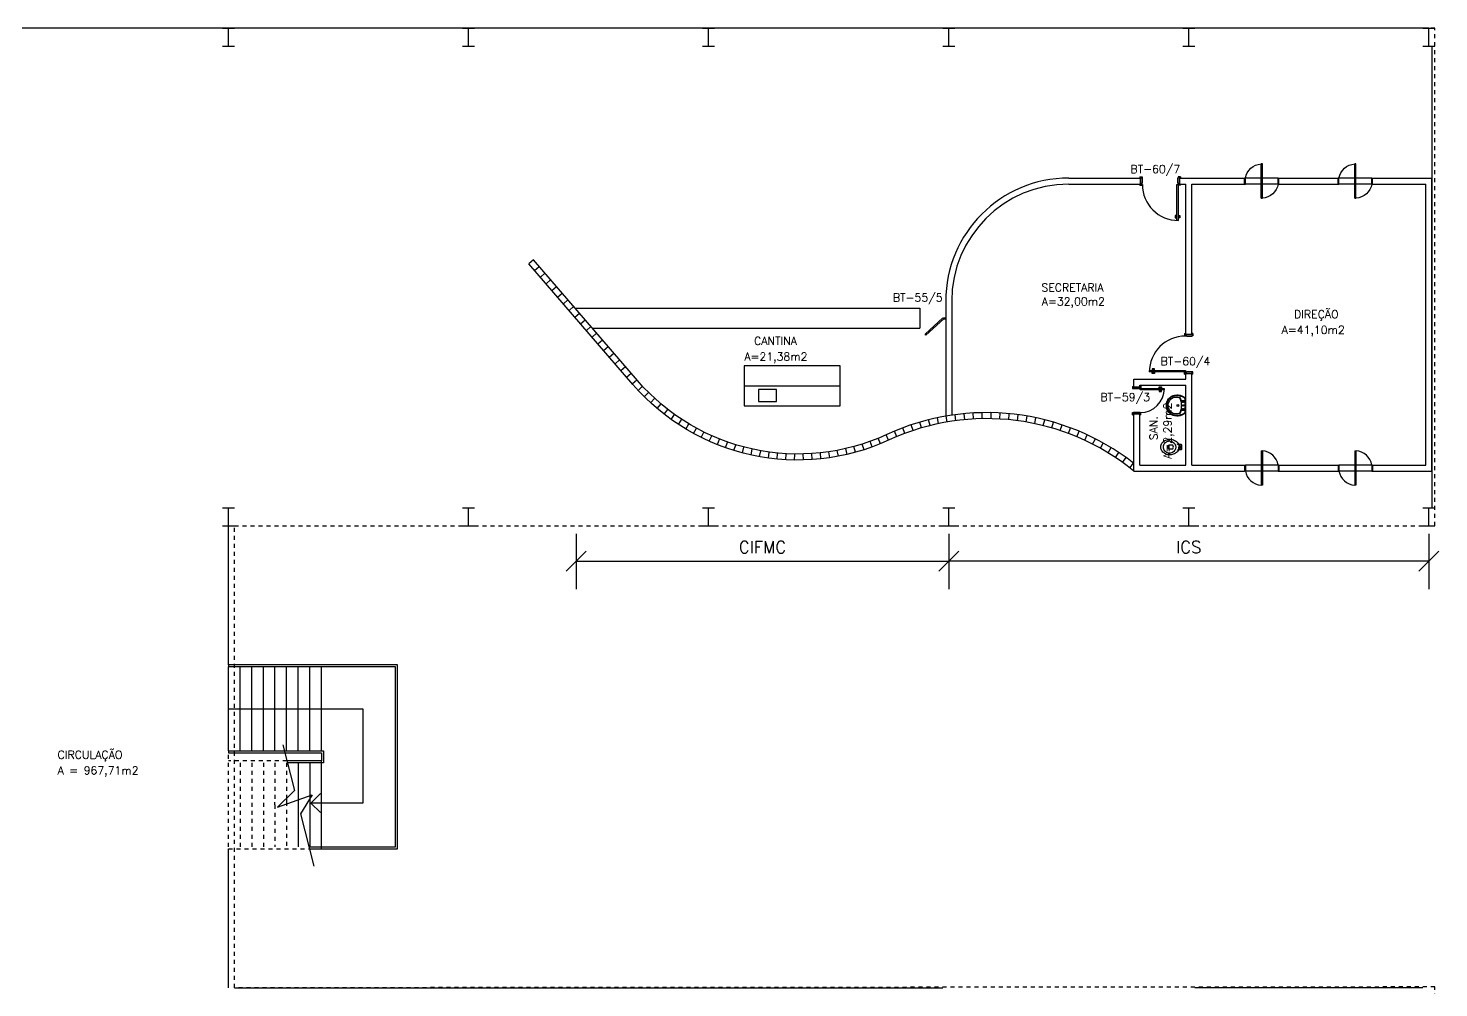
# Model space of a CAD drawing. Extents: x -33.4 to 46.7, y 3.2 to 48.6.
# Drawn here: x 11.4 to 46.65, y 17.24 to 41.24 of the extents above; entities that cross this region are included whole.
import ezdxf

# ---------------------------------------------------------------- set-up
doc = ezdxf.new("R2010")
doc.units = 0
doc.header["$LTSCALE"] = 0.01
doc.header["$MEASUREMENT"] = 0
doc.header["$PDMODE"] = 34
doc.linetypes.add('DASHED', pattern=[0.75, 0.5, -0.25])
doc.linetypes.add('HIDDEN', pattern=[0.375, 0.25, -0.125])
doc.layers.get('0').update_dxf_attribs({"linetype": 'CONTINUOUS'})
doc.layers.get('Defpoints').update_dxf_attribs({"linetype": 'CONTINUOUS'})
for name, color, linetype in [('1', 1, 'CONTINUOUS'), ('2', 2, 'CONTINUOUS'), ('3', 2, 'CONTINUOUS'), ('ALV', 2, 'CONTINUOUS'), ('AREA', 2, 'CONTINUOUS'), ('ENDEREÇO_NOVO', 2, 'CONTINUOUS'), ('ESTR', 9, 'CONTINUOUS'), ('JANELA', 1, 'CONTINUOUS'), ('MOB-WC', 2, 'CONTINUOUS'), ('PISO', 1, 'CONTINUOUS'), ('PORTA', 2, 'CONTINUOUS'), ('PROJ', 1, 'HIDDEN')]:
    doc.layers.add(name, color=color, linetype=linetype)
doc.styles.add('UNB-100', font='simplex.shx', dxfattribs={"height": 0.2})
doc.styles.add('UNB1-100', font='simplex.shx', dxfattribs={"height": 0.3})
doc.dimstyles.new('1-600', dxfattribs={"dimtxt": 0.3, "dimasz": 0.5, "dimexe": 0.7, "dimexo": 0.2, "dimgap": 0.2, "dimtad": 1, "dimdec": 0, "dimzin": 4, "dimdsep": 46, "dimlunit": 6, "dimtxsty": 'UNB1-100', "dimblk": 'OBLIQUE', "dimcen": 0, "dimclrd": 2, "dimclre": 2, "dimclrt": 2, "dimadec": 0, "dimazin": 0, "dimtfac": 1, "dimtdec": 0, "dimtmove": 2, "dimatfit": 3, "dimldrblk": 'NONE', "dimfxl": 0, "dimtolj": 1, "dimtzin": 0, "dimarcsym": 0})

# ---------------------------------------------------------------- blocks, each defined once
blk = doc.blocks.new('PILAR')
at = {"layer": 'ALV'}
for p, q in [((-0.15, 0.225), (0.15, 0.225)), ((0, 0.225), (0, -0.225)), ((-0.15, -0.225), (0.15, -0.225))]:
    blk.add_line(p, q, dxfattribs=at)
blk = doc.blocks.new('PORTA-60')
for p, q in [((-7, 76), (-7, 16)), ((-4, 76), (-7, 76)), ((-4, 16), (-4, 76)), ((-70, 18), (-70, 16)), ((-70, 18), (-64.5, 18)), ((-70, 16), (-64, 16)), ((-67, 16), (-67, -1)), ((-64.5, 18), (-64.5, 16)), ((-64, 16), (-64, 12)), ((-64, 12), (-63.5, 12)), ((-63.5, 12), (-63.5, 7.5)), ((-63.5, 7.5), (-63.5, -1)), ((-7, 16), (-4, 16)), ((-4.5, 12), (-4.5, 7.5)), ((-4, 12), (-4.5, 12)), ((-4.5, 7.5), (-4.5, -1)), ((2, 16), (-4, 16)), ((-4, 16), (-4, 12)), ((-3.5, 18), (-3.5, 16)), ((2, 18), (-3.5, 18)), ((-1, 16), (-1, -1)), ((2, 18), (2, 16)), ((-69.5, -1), (-63.5, -1)), ((-69.5, -3), (-69.5, -1)), ((-69.5, -3), (-64, -3)), ((-64, -3), (-64, -1)), ((1.5, -1), (-4.5, -1)), ((-4, -3), (-4, -1)), ((1.5, -3), (-4, -3)), ((1.5, -3), (1.5, -1))]:
    blk.add_line(p, q)
for points in [[(-8.9, 69), (-8.9, 63.5), (-11.2, 63.5), (-11.2, 69)], [(-2.1, 69), (-2.1, 63.5), (0.2, 63.5), (0.2, 69)]]:
    blk.add_lwpolyline(points, close=True)
blk = doc.blocks.new('PORTA-90')
for p, q in [((-98.2, 84), (-95.9, 84)), ((-98.2, 78.5), (-98.2, 84)), ((-95.9, 78.5), (-98.2, 78.5)), ((-95.9, 84), (-95.9, 78.5)), ((-94, 1), (-94, 91)), ((-94, 91), (-91, 91)), ((-91, 91), (-91, 1)), ((-86.8, 84), (-89.1, 84)), ((-89.1, 84), (-89.1, 78.5)), ((-89.1, 78.5), (-86.8, 78.5)), ((-86.8, 78.5), (-86.8, 84)), ((-100, 3), (-100, 1)), ((-100, 3), (-94.5, 3)), ((-100, 1), (-94, 1)), ((-97, 1), (-97, -16)), ((-94.5, 3), (-94.5, 1)), ((-94, 1), (-94, -3)), ((-91, 1), (-94, 1)), ((2, 1), (-4, 1)), ((-4, 1), (-4, -3)), ((2, 3), (-3.5, 3)), ((-3.5, 3), (-3.5, 1)), ((-1, 1), (-1, -16)), ((2, 3), (2, 1)), ((-99.5, -18), (-99.5, -16)), ((-99.5, -16), (-93.5, -16)), ((-99.5, -18), (-94, -18)), ((-94, -3), (-93.5, -3)), ((-94, -18), (-94, -16)), ((-93.5, -3), (-93.5, -7.5)), ((-93.5, -7.5), (-93.5, -16)), ((-4.5, -3), (-4.5, -7.5)), ((-4, -3), (-4.5, -3)), ((-4.5, -7.5), (-4.5, -16)), ((1.5, -16), (-4.5, -16)), ((1.5, -16), (-4.5, -16)), ((-4, -18), (-4, -16)), ((1.5, -18), (-4, -18)), ((1.5, -18), (1.5, -16))]:
    blk.add_line(p, q)
blk = doc.blocks.new('A$C444364AE')
at = {"color": 2}
blk.add_line((0.445, 0), (0.415, 0), dxfattribs=at)
at = {"layer": '1'}
blk.add_line((0.445, 0.43), (0.415, 0.43), dxfattribs=at)
for centre, start, end in [((0.416, 0.43), 10.0211, 86.0846), ((0.444, 0.43), 190.0211, 266.0846)]:
    blk.add_arc(centre, 0.431, start, end, dxfattribs=at)
at = {"layer": 'JANELA', "color": 2}
for p, q in [((0.415, 0.86), (0.445, 0.86)), ((0.415, 0.86), (0.415, 0)), ((0.445, 0.86), (0.445, 0)), ((0, 0.505), (0.02, 0.505)), ((0.02, 0.355), (0, 0.355)), ((0.02, 0.505), (0.02, 0.355)), ((0.86, 0.505), (0.84, 0.505)), ((0.84, 0.505), (0.84, 0.355)), ((0.84, 0.355), (0.86, 0.355))]:
    blk.add_line(p, q, dxfattribs=at)
at = {"layer": 'JANELA'}
for p, q in [((0.84, 0.505), (0.02, 0.505)), ((0.84, 0.355), (0.02, 0.355))]:
    blk.add_line(p, q, dxfattribs=at)
blk = doc.blocks.new('_Oblique')
at = {"color": 0, "linetype": 'ByBlock', "lineweight": -2}
blk.add_line((-0.5, -0.5), (0.5, 0.5), dxfattribs=at)
blk = doc.blocks.new('*D17')
at = {"layer": 'AREA', "color": 2, "lineweight": -2}
for p, q in [((34.403, 28.586), (34.403, 27.209)), ((46.403, 28.586), (46.403, 27.209)), ((46.403, 27.909), (34.403, 27.909))]:
    blk.add_line(p, q, dxfattribs=at)
at = {"layer": 'Defpoints', "color": 0}
for p in [(34.403, 28.786), (46.403, 28.786), (34.403, 27.909)]:
    blk.add_point(p, dxfattribs=at)
at = {"layer": 'AREA', "color": 2, "lineweight": -2, "xscale": 0.5, "yscale": 0.5, "zscale": 0.5, "rotation": 180}
blk.add_blockref('_Oblique', (34.403, 27.909), dxfattribs=at)
at = {"layer": 'AREA', "color": 2, "lineweight": -2, "xscale": 0.5, "yscale": 0.5, "zscale": 0.5}
blk.add_blockref('_Oblique', (46.403, 27.909), dxfattribs=at)
at = {"layer": 'AREA', "color": 2, "insert": (40.403, 28.259), "char_height": 0.3, "attachment_point": 5, "style": 'UNB1-100'}
blk.add_mtext('\\A1;ICS', dxfattribs=at)
blk = doc.blocks.new('_NONE')
at = {"color": 0, "linetype": 'ByBlock'}
blk.add_circle((0, 0), 0.25, dxfattribs=at)
blk = doc.blocks.new('*D18')
at = {"layer": 'AREA', "color": 2, "lineweight": -2}
for p, q in [((25.095, 28.586), (25.095, 27.209)), ((34.403, 28.586), (34.403, 27.209)), ((25.095, 27.909), (34.403, 27.909))]:
    blk.add_line(p, q, dxfattribs=at)
at = {"layer": 'Defpoints', "color": 0}
for p in [(25.095, 28.786), (34.403, 28.786), (34.403, 27.909)]:
    blk.add_point(p, dxfattribs=at)
at = {"layer": 'AREA', "color": 2, "lineweight": -2, "xscale": 0.5, "yscale": 0.5, "zscale": 0.5, "rotation": 180}
blk.add_blockref('_Oblique', (25.095, 27.909), dxfattribs=at)
at = {"layer": 'AREA', "color": 2, "lineweight": -2, "xscale": 0.5, "yscale": 0.5, "zscale": 0.5}
blk.add_blockref('_Oblique', (34.403, 27.909), dxfattribs=at)
at = {"layer": 'AREA', "color": 2, "insert": (29.749, 28.259), "char_height": 0.3, "attachment_point": 5, "style": 'UNB1-100'}
blk.add_mtext('\\A1;CIFMC', dxfattribs=at)

msp = doc.modelspace()

# ---------------------------------------------------------------- linework, layer by layer
at = {"color": 1}
for points in [[(39.843, 31.8, -0.108162), (39.867, 31.911, -0.130345), (39.943, 32.009, -0.098496), (40.043, 32.056, -0.106524), (40.173, 32.059, -0.056129), (40.243, 32.036, -0.077465), (40.319, 31.985, -0.260144), (40.323, 31.975), (40.323, 31.8), (40.323, 31.625, -0.260144), (40.319, 31.615, -0.077465), (40.243, 31.563, -0.056129), (40.173, 31.54, -0.106524), (40.043, 31.543, -0.098496), (39.943, 31.59, -0.130345), (39.867, 31.688, -0.108162)], [(39.888, 31.8, -0.185962), (39.943, 31.946, -0.148743), (40.043, 32.005, -0.142138), (40.155, 32, -0.114165), (40.171, 31.991, -0.094603), (40.181, 31.978, -0.04407), (40.19, 31.957, -0.029789), (40.204, 31.91, -0.032251), (40.215, 31.85, -0.033186), (40.218, 31.8, -0.033186), (40.215, 31.75, -0.032251), (40.204, 31.69, -0.029789), (40.19, 31.642, -0.04407), (40.181, 31.621, -0.094603), (40.171, 31.608, -0.114165), (40.155, 31.6, -0.142138), (40.043, 31.594, -0.148743), (39.943, 31.653, -0.185962)]]:
    msp.add_lwpolyline(points, format="xyb", close=True, dxfattribs=at)
at = {"color": 1, "linetype": 'HIDDEN'}
for centre in [(40.258, 31.89), (40.258, 31.71)]:
    msp.add_circle(centre, 0.0175, dxfattribs=at)
at = {"color": 1}
msp.add_circle((40.258, 31.8), 0.0175, dxfattribs=at)
at = {"layer": '1'}
for p, q in [((16.403, 23.161), (16.403, 25.261)), ((16.693, 23.161), (16.693, 25.261)), ((16.983, 23.161), (16.983, 25.261)), ((17.273, 23.161), (17.273, 25.261)), ((17.563, 23.161), (17.563, 25.261)), ((17.853, 23.161), (17.853, 25.261)), ((18.143, 23.161), (18.143, 25.261)), ((18.433, 23.161), (18.433, 25.261)), ((18.723, 23.161), (18.723, 25.261)), ((18.143, 22.861), (18.143, 20.761)), ((18.433, 22.861), (18.433, 20.761)), ((18.723, 20.711), (18.723, 22.911)), ((17.563, 21.81), (17.563, 21.875)), ((17.853, 22.05), (17.853, 21.884))]:
    msp.add_line(p, q, dxfattribs=at)
for points in [[(16.403, 24.211), (19.762, 24.211), (19.762, 21.857), (18.462, 21.857), (18.701, 21.618), (18.462, 21.857), (18.701, 22.097)], [(17.759, 23.315), (18.052, 22.17), (17.625, 21.751), (18.494, 22.062), (18.202, 21.583), (18.534, 20.282)]]:
    msp.add_lwpolyline(points, dxfattribs=at)
at = {"layer": '2'}
for p, q in [((25.065, 34.231), (33.678, 34.231)), ((33.678, 34.231), (33.678, 33.731)), ((33.815, 33.583), (34.257, 33.988)), ((33.835, 33.561), (34.278, 33.966)), ((34.257, 33.988), (34.278, 33.966)), ((34.278, 33.996), (34.278, 33.966)), ((34.278, 33.996), (34.328, 33.996)), ((34.278, 33.966), (34.328, 33.966)), ((25.496, 33.731), (33.678, 33.731)), ((33.835, 33.561), (33.815, 33.583)), ((29.292, 32.289), (31.692, 32.289)), ((16.403, 25.311), (16.403, 25.261)), ((16.403, 23.161), (16.403, 23.111)), ((16.403, 23.111), (18.723, 23.111)), ((18.723, 23.111), (18.723, 22.911)), ((18.723, 22.911), (17.862, 22.911))]:
    msp.add_line(p, q, dxfattribs=at)
msp.add_lwpolyline([(29.292, 31.789), (31.692, 31.789), (31.692, 32.789), (29.292, 32.789)], close=True, dxfattribs=at)
for points in [[(18.425, 20.711), (20.623, 20.711), (20.623, 25.311), (16.403, 25.311)], [(18.412, 20.761), (20.573, 20.761), (20.573, 25.261), (16.403, 25.261)], [(16.403, 23.161), (18.773, 23.161), (18.773, 22.861), (17.875, 22.861)]]:
    msp.add_lwpolyline(points, dxfattribs=at)
at = {"layer": '3'}
for p, q in [((24.023, 35.44), (23.909, 35.342)), ((24.053, 35.175), (24.167, 35.273)), ((24.197, 35.008), (24.31, 35.106)), ((24.34, 34.842), (24.454, 34.94)), ((24.484, 34.675), (24.598, 34.773)), ((24.628, 34.509), (24.741, 34.606)), ((24.771, 34.342), (24.885, 34.44)), ((24.915, 34.175), (25.028, 34.273)), ((25.058, 34.009), (25.172, 34.107)), ((25.202, 33.842), (25.316, 33.94)), ((25.346, 33.675), (25.459, 33.773)), ((25.489, 33.509), (25.603, 33.607)), ((25.633, 33.342), (25.747, 33.44)), ((25.777, 33.175), (25.89, 33.273)), ((25.92, 33.009), (26.034, 33.107)), ((26.064, 32.842), (26.178, 32.94)), ((26.208, 32.676), (26.321, 32.774)), ((26.351, 32.509), (26.465, 32.607)), ((26.495, 32.342), (26.609, 32.44)), ((26.641, 32.178), (26.751, 32.28)), ((26.794, 32.02), (26.9, 32.126)), ((26.953, 31.868), (27.055, 31.979)), ((27.119, 31.723), (27.215, 31.837)), ((27.289, 31.584), (27.381, 31.703)), ((27.466, 31.453), (27.553, 31.575)), ((27.647, 31.328), (27.729, 31.454)), ((33.724, 31.238), (33.682, 31.382)), ((33.937, 31.296), (33.9, 31.442)), ((34.151, 31.346), (34.12, 31.492)), ((34.367, 31.387), (34.342, 31.535)), ((34.585, 31.42), (34.565, 31.569)), ((34.803, 31.445), (34.789, 31.594)), ((35.023, 31.462), (35.014, 31.612)), ((35.242, 31.47), (35.24, 31.62)), ((35.462, 31.47), (35.465, 31.62)), ((35.682, 31.462), (35.691, 31.612)), ((35.902, 31.445), (35.916, 31.594)), ((36.12, 31.42), (36.14, 31.569)), ((36.338, 31.387), (36.363, 31.535)), ((36.554, 31.346), (36.585, 31.492)), ((36.768, 31.296), (36.805, 31.442)), ((36.98, 31.238), (37.022, 31.382)), ((27.834, 31.211), (27.911, 31.34)), ((28.024, 31.102), (28.096, 31.234)), ((28.22, 31.001), (28.286, 31.135)), ((28.419, 30.907), (28.48, 31.044)), ((32.902, 30.929), (32.839, 31.065)), ((33.103, 31.018), (33.045, 31.156)), ((33.307, 31.099), (33.254, 31.24)), ((33.515, 31.173), (33.467, 31.315)), ((37.19, 31.173), (37.238, 31.315)), ((37.398, 31.099), (37.45, 31.24)), ((37.602, 31.018), (37.66, 31.156)), ((37.803, 30.929), (37.866, 31.065)), ((28.621, 30.822), (28.677, 30.961)), ((28.827, 30.744), (28.877, 30.886)), ((29.036, 30.676), (29.08, 30.819)), ((29.248, 30.615), (29.286, 30.76)), ((29.462, 30.564), (29.494, 30.71)), ((31.647, 30.53), (31.619, 30.678)), ((31.862, 30.575), (31.828, 30.722)), ((32.075, 30.629), (32.036, 30.774)), ((32.286, 30.692), (32.241, 30.835)), ((32.494, 30.762), (32.443, 30.903)), ((32.7, 30.842), (32.643, 30.98)), ((38.001, 30.833), (38.069, 30.966)), ((38.195, 30.729), (38.268, 30.859)), ((38.385, 30.617), (38.463, 30.745)), ((29.678, 30.521), (29.704, 30.668)), ((29.895, 30.486), (29.915, 30.635)), ((29.895, 30.486), (29.915, 30.635)), ((30.113, 30.461), (30.128, 30.61)), ((30.333, 30.444), (30.341, 30.594)), ((30.553, 30.436), (30.555, 30.586)), ((30.773, 30.437), (30.769, 30.587)), ((30.992, 30.447), (30.982, 30.597)), ((31.211, 30.466), (31.196, 30.615)), ((31.43, 30.494), (31.408, 30.642)), ((38.57, 30.499), (38.653, 30.624)), ((38.751, 30.374), (38.839, 30.495)), ((38.927, 30.242), (39.019, 30.36))]:
    msp.add_line(p, q, dxfattribs=at)
at = {"layer": '3', "color": 1}
for p, q in [((40.219, 31.925), (40.308, 31.925)), ((40.308, 31.674), (40.219, 31.674))]:
    msp.add_line(p, q, dxfattribs=at)
at = {"layer": '3'}
for points in [[(39.028, 30.161, 0.286769), (32.919, 30.937, -0.334595), (26.508, 32.327), (23.909, 35.342)], [(39.028, 30.353, 0.281261), (32.856, 31.073, -0.334595), (26.622, 32.425), (24.023, 35.44)]]:
    msp.add_lwpolyline(points, format="xyb", dxfattribs=at)
at = {"layer": '3', "color": 1}
msp.add_lwpolyline([(39.856, 31.8, -0.108329), (39.879, 31.906, -0.130418), (39.951, 31.999, -0.098355), (40.047, 32.043, -0.106392), (40.171, 32.046, -0.055971), (40.238, 32.024, -0.069473), (40.303, 31.981, -0.21084), (40.308, 31.97), (40.308, 31.8), (40.308, 31.63, -0.21084), (40.303, 31.618, -0.069473), (40.238, 31.575, -0.055971), (40.171, 31.553, -0.106392), (40.047, 31.556, -0.098355), (39.951, 31.6, -0.130418), (39.879, 31.693, -0.108329), (39.856, 31.799)], format="xyb", dxfattribs=at)
msp.add_circle((40.133, 31.8), 0.0225, dxfattribs=at)
for centre, radius, start, end in [((40.157, 31.999), 0.0238, 25.5404, 54.0708), ((39.443, 31.636), 0.825, 24.6387, 26.9534), ((39.381, 31.644), 0.879, 19.1503, 22.4827), ((40.221, 31.936), 0.0107, 201.2918, 264.2334), ((40.157, 31.6), 0.0238, 305.9292, 334.4596), ((39.443, 31.963), 0.825, 333.0466, 335.3613), ((39.381, 31.956), 0.879, 337.5173, 340.8497), ((40.221, 31.663), 0.0107, 95.7666, 158.7082)]:
    msp.add_arc(centre, radius, start, end, dxfattribs=at)
at = {"layer": 'ALV'}
for p, q in [((37.403, 37.486), (39.198, 37.486)), ((39.198, 37.336), (39.198, 37.486)), ((40.178, 37.336), (40.178, 37.486)), ((40.178, 37.486), (41.798, 37.486)), ((41.798, 37.336), (41.798, 37.486)), ((42.658, 37.336), (42.658, 37.486)), ((42.658, 37.486), (44.138, 37.486)), ((44.138, 37.336), (44.138, 37.486)), ((44.998, 37.336), (44.998, 37.486)), ((44.998, 37.486), (46.478, 37.486)), ((46.478, 30.161), (46.478, 37.486)), ((37.403, 37.336), (39.198, 37.336)), ((40.178, 37.336), (40.328, 37.336)), ((40.328, 33.581), (40.328, 37.336)), ((40.478, 37.336), (41.798, 37.336)), ((42.658, 37.336), (44.138, 37.336)), ((44.998, 37.336), (46.328, 37.336)), ((46.328, 30.311), (46.328, 37.336)), ((34.328, 34.411), (34.328, 31.532)), ((34.478, 34.411), (34.478, 31.557)), ((40.328, 33.581), (40.478, 33.581)), ((39.028, 32.461), (40.328, 32.461)), ((39.028, 32.261), (39.028, 32.461)), ((40.328, 32.461), (40.328, 32.601)), ((40.328, 32.601), (40.478, 32.601)), ((39.178, 32.261), (39.028, 32.261)), ((39.178, 32.311), (40.328, 32.311)), ((39.178, 32.261), (39.178, 32.311)), ((40.328, 30.311), (40.328, 32.311)), ((39.028, 30.161), (39.028, 31.581)), ((39.178, 31.581), (39.028, 31.581)), ((39.178, 30.311), (39.178, 31.581)), ((39.028, 30.161), (41.798, 30.161)), ((39.178, 30.311), (40.328, 30.311)), ((40.478, 30.311), (41.798, 30.311)), ((41.798, 30.311), (41.798, 30.161)), ((42.658, 30.311), (42.658, 30.161)), ((42.658, 30.311), (44.138, 30.311)), ((42.658, 30.161), (44.138, 30.161)), ((44.138, 30.311), (44.138, 30.161)), ((44.998, 30.311), (44.998, 30.161)), ((44.998, 30.311), (46.328, 30.311)), ((44.998, 30.161), (46.478, 30.161))]:
    msp.add_line(p, q, dxfattribs=at)
for points in [[(40.478, 33.581), (40.478, 37.336)], [(40.478, 30.311), (40.478, 32.601)]]:
    msp.add_lwpolyline(points, dxfattribs=at)
msp.add_lwpolyline([(29.646, 31.896), (30.096, 31.896), (30.096, 32.196), (29.646, 32.196)], close=True, dxfattribs=at)
for radius in [3.075, 2.925]:
    msp.add_arc((37.403, 34.411), radius, 90, 180, dxfattribs=at)
at = {"layer": 'MOB-WC', "color": 1}
for p, q in [((40.158, 30.83), (40.158, 30.835)), ((40.158, 30.823), (40.158, 30.83)), ((40.216, 30.823), (40.158, 30.823)), ((40.158, 30.698), (40.216, 30.698)), ((40.158, 30.691), (40.158, 30.698)), ((40.158, 30.686), (40.158, 30.691)), ((40.228, 30.76), (40.228, 30.812)), ((40.228, 30.709), (40.228, 30.76))]:
    msp.add_line(p, q, dxfattribs=at)
for points in [[(40.076, 30.76, -0.268395), (39.998, 30.627, -0.179674), (39.898, 30.609, -0.170707), (39.807, 30.66, -0.179561), (39.77, 30.76, -0.179561), (39.807, 30.86, -0.170707), (39.898, 30.911, -0.179674), (39.998, 30.894, -0.268395)], [(39.885, 30.79, 0.183333), (39.885, 30.73, 0.302776), (39.908, 30.716), (40.004, 30.716, 0.370787), (40.004, 30.805), (39.908, 30.805, 0.302776)]]:
    msp.add_lwpolyline(points, format="xyb", close=True, dxfattribs=at)
for points in [[(40.158, 30.823), (40.158, 30.76)], [(40.158, 30.698), (40.158, 30.76)], [(40.181, 30.725), (40.181, 30.76), (40.181, 30.796)]]:
    msp.add_lwpolyline(points, dxfattribs=at)
for points in [[(40.158, 30.804, 0.380199), (40.166, 30.796), (40.177, 30.796, 0.087349), (40.181, 30.797, -0.172037), (40.189, 30.797, -0.102747), (40.191, 30.796, -0.167994), (40.193, 30.792), (40.193, 30.76)], [(40.158, 30.717, -0.380199), (40.166, 30.724), (40.177, 30.724, -0.087349), (40.181, 30.723, 0.172037), (40.189, 30.723, 0.102747), (40.191, 30.725, 0.167994), (40.193, 30.729), (40.193, 30.76)]]:
    msp.add_lwpolyline(points, format="xyb", dxfattribs=at)
for centre in [(40.128, 30.833), (40.128, 30.687)]:
    msp.add_circle(centre, 0.0075, dxfattribs=at)
for centre, radius, start, end in [((39.847, 30.761), 0.149, 143.0019, 180.1282), ((39.847, 30.76), 0.149, 179.8718, 216.9981), ((39.938, 30.685), 0.268, 121.6809, 141.8397), ((39.926, 30.7), 0.248, 96.483, 121.073), ((39.927, 30.705), 0.243, 73.2378, 97.0453), ((39.909, 30.615), 0.335, 55.8476, 74.7475), ((39.916, 30.628), 0.32, 41.9479, 55.5381), ((39.916, 30.892), 0.32, 304.4619, 318.0521), ((40.147, 30.835), 0.0102, 358.3086, 45.2439), ((40.147, 30.685), 0.0102, 314.7561, 1.6914), ((40.216, 30.811), 0.0118, 3.6802, 91.2989), ((40.216, 30.71), 0.0118, 268.7011, 356.3198), ((39.938, 30.836), 0.268, 218.1603, 238.3191), ((39.926, 30.82), 0.248, 238.927, 263.517), ((39.927, 30.815), 0.243, 262.9547, 286.7622), ((39.909, 30.906), 0.335, 285.2525, 304.1524)]:
    msp.add_arc(centre, radius, start, end, dxfattribs=at)
at = {"layer": 'PISO'}
for p, q in [((46.478, 40.786), (46.478, 29.236)), ((16.403, 25.311), (16.403, 28.786)), ((16.403, 17.236), (16.403, 20.711)), ((16.553, 17.236), (34.253, 17.236)), ((46.253, 17.236), (40.553, 17.236))]:
    msp.add_line(p, q, dxfattribs=at)
msp.add_lwpolyline([(46.403, 41.236), (10.553, 41.236), (10.553, 41.236), (10.553, 41.236), (10.553, 41.236), (-7.447, 41.236)], dxfattribs=at)
at = {"layer": 'PORTA', "color": 1}
for centre, radius, start, end in [((40.143, 37.326), 0.9, 180, 270), ((40.318, 32.636), 0.9, 90, 180), ((39.188, 32.227), 0.605, 270, 0)]:
    msp.add_arc(centre, radius, start, end, dxfattribs=at)
at = {"layer": 'PROJ'}
for p, q in [((16.403, 20.761), (16.403, 23.111)), ((17.862, 22.911), (16.403, 22.911)), ((16.693, 22.861), (16.693, 20.761)), ((16.983, 22.861), (16.983, 20.761)), ((17.273, 22.861), (17.273, 20.761)), ((17.563, 22.861), (17.563, 21.875)), ((17.853, 22.861), (17.853, 22.05)), ((17.853, 21.884), (17.853, 20.761)), ((17.563, 21.81), (17.563, 20.761))]:
    msp.add_line(p, q, dxfattribs=at)
at = {"layer": 'PROJ', "linetype": 'DASHED'}
msp.add_lwpolyline([(-31.747, 4.786), (46.553, 4.786), (46.552, 17.257), (16.553, 17.236), (16.553, 28.786), (46.553, 28.786), (46.553, 41.236), (-31.747, 41.236), (-31.747, 28.786), (10.253, 28.786), (10.253, 17.236), (-31.747, 17.236)], close=True, dxfattribs=at)
at = {"layer": 'PROJ'}
msp.add_lwpolyline([(16.403, 20.711), (18.425, 20.711)], dxfattribs=at)

# ---------------------------------------------------------------- block references
at = {"layer": '1', "xscale": -1, "rotation": 180}
for p in [(41.798, 37.841), (44.138, 37.841)]:
    msp.add_blockref('A$C444364AE', p, dxfattribs=at)
at = {"layer": '1'}
for p in [(41.798, 29.806), (44.138, 29.806)]:
    msp.add_blockref('A$C444364AE', p, dxfattribs=at)
at = {"layer": '3', "yscale": 0.01, "zscale": 0.01}
for name, p, xscale, rotation in [('PORTA-90', (39.198, 37.336), 0.01, 180), ('PORTA-90', (40.328, 33.581), 0.01, 90), ('PORTA-60', (39.028, 32.262), -0.01, 270)]:
    msp.add_blockref(name, p, dxfattribs=dict(at, xscale=xscale, rotation=rotation))
at = {"layer": 'ESTR', "xscale": -1, "rotation": 180}
for p in [(16.403, 41.011), (22.403, 41.011), (28.403, 41.011), (34.403, 41.011), (40.403, 41.011), (46.403, 41.011), (16.403, 29.011), (22.403, 29.011), (28.403, 29.011), (34.403, 29.011), (40.403, 29.011), (46.403, 29.011)]:
    msp.add_blockref('PILAR', p, dxfattribs=at)

# ---------------------------------------------------------------- texts
at = {"layer": 'AREA', "style": 'UNB-100'}
for s, p in [('SECRETARIA', (36.721, 34.65)), ('A=32,00m2', (36.73, 34.302)), ('DIREÇÃO', (43.034, 33.981)), ('CANTINA', (29.539, 33.314)), ('A=41,10m2', (42.725, 33.591)), ('A=21,38m2', (29.296, 32.923)), ('CIRCULAÇÃO', (12.13, 22.965)), ('A = 967,71m2', (12.13, 22.574))]:
    msp.add_text(s, height=0.2, dxfattribs=at).set_placement(p)
for s, p in [('A=2,29m2', (39.974, 30.466)), ('SAN.', (39.626, 30.931))]:
    msp.add_text(s, height=0.2, rotation=90, dxfattribs=at).set_placement(p)
at = {"layer": 'ENDEREÇO_NOVO', "color": 10, "style": 'UNB-100'}
msp.add_text('BT-60/7', height=0.2, dxfattribs=at).set_placement((38.946, 37.613))
at = {"layer": 'ENDEREÇO_NOVO', "style": 'UNB-100'}
for s, p in [('BT-55/5', (33.007, 34.399)), ('BT-60/4', (39.7, 32.807)), ('BT-59/3', (38.193, 31.909))]:
    msp.add_text(s, height=0.2, dxfattribs=at).set_placement(p)

# ---------------------------------------------------------------- dimensions: what is measured, and where the dimension line sits
at = {"layer": 'AREA'}
dim = msp.add_linear_dim(base=(34.403, 27.909), p1=(25.095, 28.786), p2=(34.403, 28.786), angle=180, text='CIFMC', dimstyle='1-600', dxfattribs=at)
dim.commit()
dim.dimension.update_dxf_attribs({"geometry": '*D18', "text_midpoint": (29.749, 28.259)})
dim = msp.add_linear_dim(base=(34.403, 27.909), p1=(46.403, 28.786), p2=(34.403, 28.786), text='ICS', dimstyle='1-600', dxfattribs=at)
dim.commit()
dim.dimension.update_dxf_attribs({"geometry": '*D17', "text_midpoint": (40.403, 28.259)})

doc.saveas('drawing.dxf')
